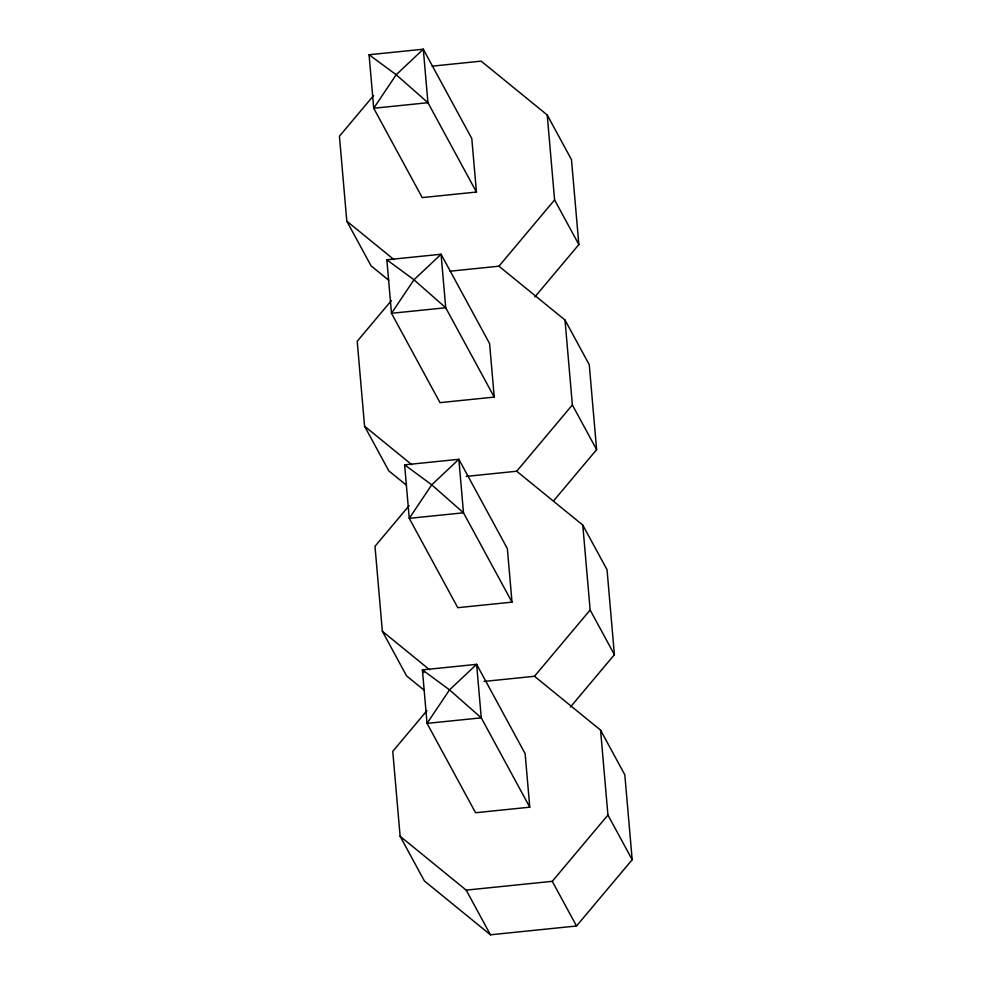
<?xml version="1.0" encoding="UTF-8"?>
<svg xmlns="http://www.w3.org/2000/svg" width="984" height="984" viewBox="0 0 984 984"><rect width="100%" height="100%" fill="white"/><g stroke="black" fill="none" stroke-linecap="round" stroke-linejoin="round"><path stroke-width="1.48" d="M373.613 95.534L339.431 136.222L346.798 221.154L371.054 265.828L388.754 280.255M391.386 300.575L357.204 341.276L364.572 426.207L388.828 470.881L406.527 485.296M449.971 271.203L498.937 266.197L554.595 199.912L547.227 114.98L481.164 61.143L432.185 66.149M534.902 296.91L578.85 244.585L571.483 159.654L547.227 114.98M409.159 505.616L374.99 546.317L382.346 631.248L406.601 675.922L424.301 690.337M466.256 476.391L516.711 471.238L572.368 404.953L565 320.021L498.937 266.197M553.66 500.794L596.624 449.627L589.256 364.695L565 320.021M426.933 710.669L392.764 751.358L400.131 836.289L424.387 880.963L490.45 934.8L576.526 925.993L632.183 859.721L624.815 774.789L600.56 730.116L534.496 676.279L484.03 681.445M534.496 676.279L590.142 610.006L582.786 525.075L516.711 471.238M570.462 707.004L614.397 654.68L607.042 569.736L582.786 525.075M400.131 836.289L466.195 890.126L552.27 881.332L607.928 815.047L600.56 730.116M369.074 54.747L423.292 49.2L471.803 138.547L476.441 192.052L422.222 197.6L373.711 108.252L369.074 54.747L396.183 74.735L427.942 102.705L476.441 192.052M386.847 259.788L441.078 254.241L489.589 343.588L494.226 397.093L439.996 402.641L391.484 313.293L386.847 259.788L413.957 279.788L445.715 307.758L494.226 397.093M404.621 464.829L458.851 459.294L507.363 548.629L512 602.147L457.769 607.682L409.258 518.347L404.621 464.829L431.742 484.829L463.489 512.799L512 602.147M529.773 807.188L475.555 812.735L427.044 723.388L422.407 669.883L476.625 664.335L525.136 753.683L529.773 807.188L481.262 717.84L449.516 689.87L422.407 669.883L423.846 672.552M346.798 221.154L393.994 259.616M364.572 426.207L411.767 464.657M382.346 631.248L429.541 669.698M554.595 199.912L578.85 244.585M572.368 404.953L596.624 449.627M590.142 610.006L614.397 654.68M607.928 815.047L632.183 859.721M552.27 881.332L576.526 925.993M466.195 890.126L490.45 934.8M396.183 74.735L373.711 108.252L427.942 102.705L423.292 49.2L396.183 74.735M413.957 279.788L391.484 313.293L445.715 307.758L441.078 254.241L413.957 279.788M431.742 484.829L409.258 518.347L463.489 512.799L458.851 459.294L431.742 484.829M449.516 689.87L427.044 723.388L481.262 717.84L476.625 664.335L449.516 689.87"/></g></svg>
